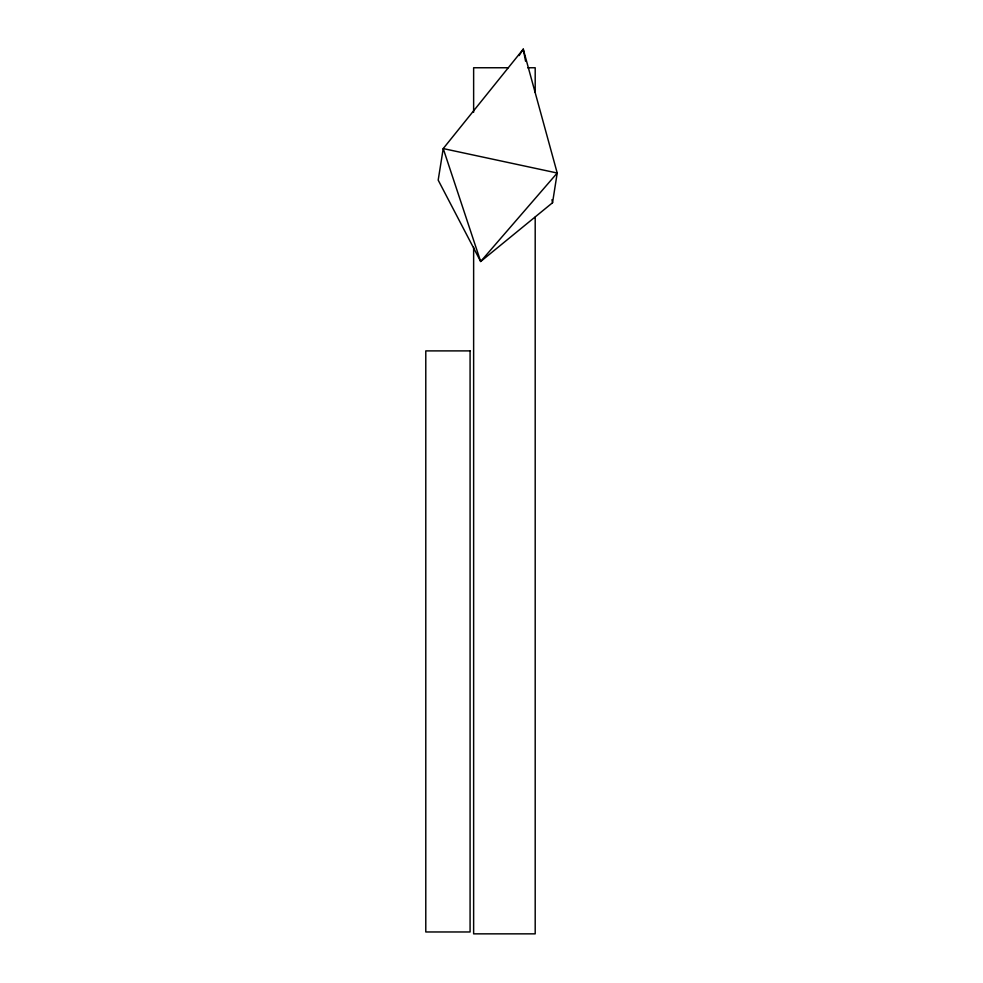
<?xml version="1.0" encoding="UTF-8"?>
<svg xmlns="http://www.w3.org/2000/svg" width="983" height="983" viewBox="0 0 983 983"><rect width="100%" height="100%" fill="white"/><g stroke="black" fill="none" stroke-linecap="round" stroke-linejoin="round"><path stroke-width="1.47" d="M552.544 202.731L557.214 173.02L523.263 49.15L443.222 148.58L438.185 180.122L480.662 261.515L552.544 202.731L551.967 199.721M519.098 55.576L523.263 49.15L525.561 61.192M508.162 67.753L473.634 67.753L473.634 112.246M527.687 67.753L535.194 67.753L535.194 92.279M535.194 217.096L535.194 933.85L473.634 933.85L473.634 247.188M557.214 173.02L480.662 261.515L443.222 148.58L557.214 173.02M470.083 350.894L425.786 350.894L425.786 931.97L470.083 931.97L470.083 350.894"/></g></svg>
